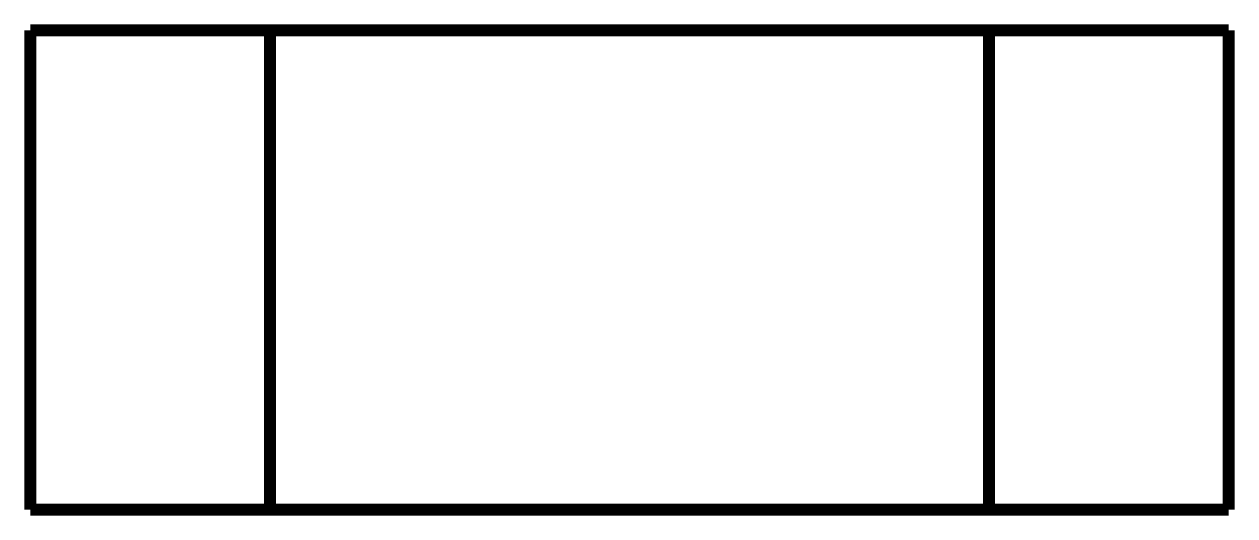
# Model space of a CAD drawing. Header units: millimetres. Extents: x -5 to 5, y -2 to 2.
import ezdxf

# ---------------------------------------------------------------- set-up
doc = ezdxf.new("R2010")
doc.units = ezdxf.units.MM

msp = doc.modelspace()

# ---------------------------------------------------------------- linework, layer by layer
at = {"color": 7, "const_width": 0.1}
for points in [[(5, 2), (-5, 2)], [(-5, 2), (-5, -2)], [(-3, 2), (-3, -2)], [(3, 2), (3, -2)], [(5, 2), (5, -2)], [(5, -2), (-5, -2)]]:
    msp.add_lwpolyline(points, dxfattribs=at)

doc.saveas('drawing.dxf')
